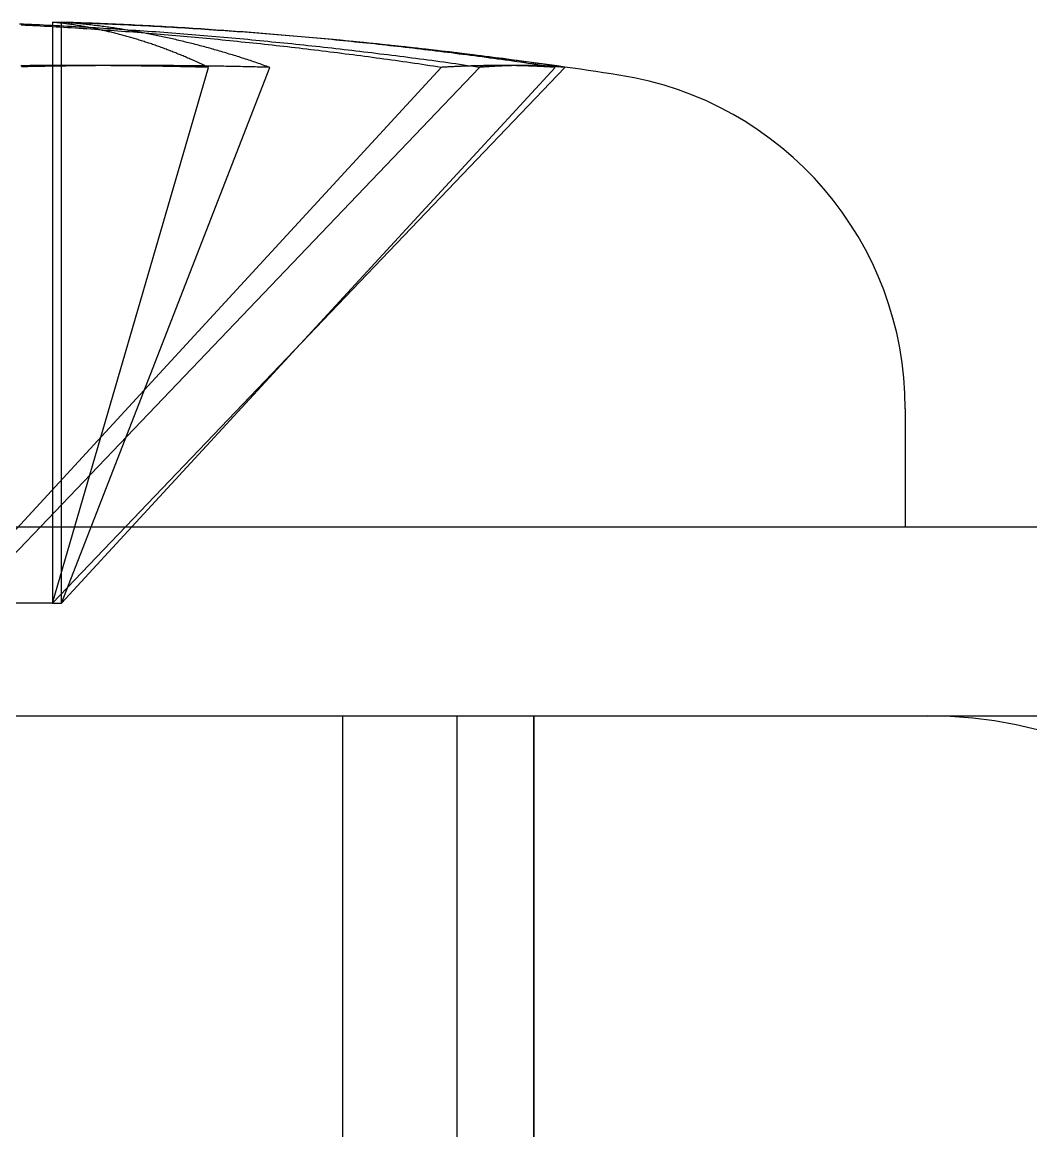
# Model space of a CAD drawing. Extents: x 3.27 to 9.48, y 3.29 to 7.63.
# Drawn here: x 7.0521 to 7.1403, y 4.5028 to 4.5997 of the extents above; entities that cross this region are included whole.
import ezdxf

# ---------------------------------------------------------------- set-up
doc = ezdxf.new("R2010")
doc.units = 0
doc.layers.add('HIDDEN_EDGES_ANSI_', color=7, linetype='CONTINUOUS')
doc.layers.add('VISIBLE_EDGES_ANSI_', color=7, linetype='CONTINUOUS')

msp = doc.modelspace()

# ---------------------------------------------------------------- linework, layer by layer
at = {"layer": 'HIDDEN_EDGES_ANSI_'}
for p, q in [((7.055564376060565, 4.548942722033137), (7.055564376060565, 4.599744320683327)), ((7.054770329207828, 4.599442327633786), (7.054770329207828, 4.548942722033137)), ((7.045615031794885, 4.548942722033137), (7.088777767937394, 4.595791191146901)), ((7.047311139283844, 4.548942722033137), (7.092125272440087, 4.595791191146901)), ((7.054770329207828, 4.548942722033137), (7.068425823624281, 4.595791191146901)), ((7.099584462364072, 4.595791191146901), (7.054770329207828, 4.548942722033137)), ((7.098727112203074, 4.595791191146901), (7.055564376060565, 4.548942722033137)), ((7.055564376060565, 4.548942722033137), (7.073778581148774, 4.595791191146901)), ((7.054770329207828, 4.548942722033137), (7.047311139283844, 4.548942722033137)), ((7.054770329207251, 4.548942722033137), (7.055564376060565, 4.548942722033137)), ((7.080139660111733, 4.539100202348097), (7.080139660111733, 4.350123824395342)), ((7.090179030190472, 4.352477112078307), (7.090179030190472, 4.539100202348097)), ((7.096871943576299, 4.352477112078307), (7.096871943576299, 4.539100202348097)), ((7.096871943576299, 4.539100202348097), (7.096871943576299, 4.352092328332349))]:
    msp.add_line(p, q, dxfattribs=at)
for points in [[(7.06843, 4.59579, 0), (7.06832, 4.59584, 0), (7.06821, 4.59589, 0), (7.06811, 4.59594, 0), (7.068, 4.59599, 0), (7.0679, 4.59604, 0), (7.06779, 4.59609, 0), (7.06768, 4.59614, 0), (7.06758, 4.59619, 0), (7.06747, 4.59624, 0), (7.06736, 4.59628, 0), (7.06726, 4.59633, 0), (7.06715, 4.59638, 0), (7.06705, 4.59643, 0), (7.06694, 4.59647, 0), (7.06683, 4.59652, 0), (7.06673, 4.59656, 0), (7.06662, 4.59661, 0), (7.06651, 4.59666, 0), (7.06641, 4.5967, 0), (7.0663, 4.59675, 0), (7.0662, 4.59679, 0), (7.06609, 4.59683, 0), (7.06598, 4.59688, 0), (7.06588, 4.59692, 0), (7.06577, 4.59696, 0), (7.06566, 4.59701, 0), (7.06556, 4.59705, 0), (7.06545, 4.59709, 0), (7.06534, 4.59713, 0), (7.06524, 4.59718, 0), (7.06513, 4.59722, 0), (7.06502, 4.59726, 0), (7.06492, 4.5973, 0), (7.06481, 4.59734, 0), (7.06471, 4.59738, 0), (7.0646, 4.59742, 0), (7.06449, 4.59746, 0), (7.06439, 4.5975, 0), (7.06428, 4.59754, 0), (7.06417, 4.59758, 0), (7.06407, 4.59761, 0), (7.06396, 4.59765, 0), (7.06385, 4.59769, 0), (7.06375, 4.59773, 0), (7.06364, 4.59776, 0), (7.06353, 4.5978, 0), (7.06343, 4.59784, 0), (7.06332, 4.59787, 0), (7.06321, 4.59791, 0), (7.06311, 4.59794, 0), (7.063, 4.59798, 0), (7.06289, 4.59801, 0), (7.06279, 4.59805, 0), (7.06268, 4.59808, 0), (7.06257, 4.59812, 0), (7.06247, 4.59815, 0), (7.06236, 4.59818, 0), (7.06225, 4.59822, 0), (7.06215, 4.59825, 0), (7.06204, 4.59828, 0), (7.06193, 4.59831, 0), (7.06183, 4.59834, 0), (7.06172, 4.59838, 0), (7.06161, 4.59841, 0), (7.06151, 4.59844, 0), (7.0614, 4.59847, 0), (7.06129, 4.5985, 0), (7.06119, 4.59853, 0), (7.06108, 4.59856, 0), (7.06097, 4.59859, 0), (7.06087, 4.59862, 0), (7.06076, 4.59864, 0), (7.06065, 4.59867, 0), (7.06055, 4.5987, 0), (7.06044, 4.59873, 0), (7.06033, 4.59875, 0), (7.06023, 4.59878, 0), (7.06012, 4.59881, 0), (7.06001, 4.59883, 0), (7.05991, 4.59886, 0), (7.0598, 4.59889, 0), (7.05969, 4.59891, 0), (7.05958, 4.59894, 0), (7.05948, 4.59896, 0), (7.05937, 4.59899, 0), (7.05926, 4.59901, 0), (7.05916, 4.59903, 0), (7.05905, 4.59906, 0), (7.05894, 4.59908, 0), (7.05884, 4.5991, 0), (7.05873, 4.59913, 0), (7.05862, 4.59915, 0), (7.05852, 4.59917, 0), (7.05841, 4.59919, 0), (7.0583, 4.59921, 0), (7.05819, 4.59924, 0), (7.05809, 4.59926, 0), (7.05798, 4.59928, 0), (7.05787, 4.5993, 0), (7.05777, 4.59932, 0), (7.05766, 4.59934, 0), (7.05755, 4.59936, 0), (7.05745, 4.59937, 0), (7.05734, 4.59939, 0), (7.05723, 4.59941, 0), (7.05713, 4.59943, 0), (7.05702, 4.59945, 0), (7.05691, 4.59946, 0), (7.0568, 4.59948, 0), (7.0567, 4.5995, 0), (7.05659, 4.59951, 0), (7.05648, 4.59953, 0), (7.05638, 4.59955, 0), (7.05627, 4.59956, 0), (7.05616, 4.59958, 0), (7.05605, 4.59959, 0), (7.05595, 4.59961, 0), (7.05584, 4.59962, 0), (7.05573, 4.59963, 0), (7.05563, 4.59965, 0), (7.05552, 4.59966, 0), (7.05541, 4.59967, 0), (7.05531, 4.59969, 0), (7.0552, 4.5997, 0), (7.05509, 4.59971, 0), (7.05498, 4.59972, 0), (7.05488, 4.59973, 0), (7.05477, 4.59974, 0)], [(7.09873, 4.59579, 0), (7.09839, 4.59584, 0), (7.09806, 4.59589, 0), (7.09772, 4.59594, 0), (7.09739, 4.59599, 0), (7.09705, 4.59604, 0), (7.09671, 4.59609, 0), (7.09638, 4.59614, 0), (7.09604, 4.59619, 0), (7.09571, 4.59624, 0), (7.09537, 4.59628, 0), (7.09504, 4.59633, 0), (7.0947, 4.59638, 0), (7.09436, 4.59643, 0), (7.09403, 4.59647, 0), (7.09369, 4.59652, 0), (7.09336, 4.59656, 0), (7.09302, 4.59661, 0), (7.09269, 4.59666, 0), (7.09235, 4.5967, 0), (7.09201, 4.59675, 0), (7.09168, 4.59679, 0), (7.09134, 4.59683, 0), (7.091, 4.59688, 0), (7.09067, 4.59692, 0), (7.09033, 4.59696, 0), (7.09, 4.59701, 0), (7.08966, 4.59705, 0), (7.08932, 4.59709, 0), (7.08899, 4.59713, 0), (7.08865, 4.59718, 0), (7.08831, 4.59722, 0), (7.08798, 4.59726, 0), (7.08764, 4.5973, 0), (7.0873, 4.59734, 0), (7.08697, 4.59738, 0), (7.08663, 4.59742, 0), (7.08629, 4.59746, 0), (7.08596, 4.5975, 0), (7.08562, 4.59754, 0), (7.08528, 4.59758, 0), (7.08495, 4.59761, 0), (7.08461, 4.59765, 0), (7.08427, 4.59769, 0), (7.08394, 4.59773, 0), (7.0836, 4.59776, 0), (7.08326, 4.5978, 0), (7.08293, 4.59784, 0), (7.08259, 4.59787, 0), (7.08225, 4.59791, 0), (7.08192, 4.59794, 0), (7.08158, 4.59798, 0), (7.08124, 4.59801, 0), (7.08091, 4.59805, 0), (7.08057, 4.59808, 0), (7.08023, 4.59812, 0), (7.07989, 4.59815, 0), (7.07956, 4.59818, 0), (7.07922, 4.59822, 0), (7.07888, 4.59825, 0), (7.07854, 4.59828, 0), (7.07821, 4.59831, 0), (7.07787, 4.59834, 0), (7.07753, 4.59838, 0), (7.0772, 4.59841, 0), (7.07686, 4.59844, 0), (7.07652, 4.59847, 0), (7.07618, 4.5985, 0), (7.07585, 4.59853, 0), (7.07551, 4.59856, 0), (7.07517, 4.59859, 0), (7.07483, 4.59862, 0), (7.0745, 4.59864, 0), (7.07416, 4.59867, 0), (7.07382, 4.5987, 0), (7.07348, 4.59873, 0), (7.07315, 4.59875, 0), (7.07281, 4.59878, 0), (7.07247, 4.59881, 0), (7.07213, 4.59883, 0), (7.07179, 4.59886, 0), (7.07146, 4.59889, 0), (7.07112, 4.59891, 0), (7.07078, 4.59894, 0), (7.07044, 4.59896, 0), (7.07011, 4.59899, 0), (7.06977, 4.59901, 0), (7.06943, 4.59903, 0), (7.06909, 4.59906, 0), (7.06875, 4.59908, 0), (7.06842, 4.5991, 0), (7.06808, 4.59913, 0), (7.06774, 4.59915, 0), (7.0674, 4.59917, 0), (7.06706, 4.59919, 0), (7.06673, 4.59921, 0), (7.06639, 4.59924, 0), (7.06605, 4.59926, 0), (7.06571, 4.59928, 0), (7.06537, 4.5993, 0), (7.06504, 4.59932, 0), (7.0647, 4.59934, 0), (7.06436, 4.59936, 0), (7.06402, 4.59937, 0), (7.06368, 4.59939, 0), (7.06335, 4.59941, 0), (7.06301, 4.59943, 0), (7.06267, 4.59945, 0), (7.06233, 4.59946, 0), (7.06199, 4.59948, 0), (7.06165, 4.5995, 0), (7.06132, 4.59951, 0), (7.06098, 4.59953, 0), (7.06064, 4.59955, 0), (7.0603, 4.59956, 0), (7.05996, 4.59958, 0), (7.05962, 4.59959, 0), (7.05929, 4.59961, 0), (7.05895, 4.59962, 0), (7.05861, 4.59963, 0), (7.05827, 4.59965, 0), (7.05793, 4.59966, 0), (7.05759, 4.59967, 0), (7.05726, 4.59969, 0), (7.05692, 4.5997, 0), (7.05658, 4.59971, 0), (7.05624, 4.59972, 0), (7.0559, 4.59973, 0), (7.05556, 4.59974, 0)], [(7.07378, 4.59579, 0), (7.07364, 4.59584, 0), (7.0735, 4.59589, 0), (7.07335, 4.59594, 0), (7.07321, 4.59599, 0), (7.07307, 4.59604, 0), (7.07293, 4.59609, 0), (7.07279, 4.59614, 0), (7.07265, 4.59619, 0), (7.0725, 4.59624, 0), (7.07236, 4.59628, 0), (7.07222, 4.59633, 0), (7.07208, 4.59638, 0), (7.07194, 4.59643, 0), (7.0718, 4.59647, 0), (7.07165, 4.59652, 0), (7.07151, 4.59656, 0), (7.07137, 4.59661, 0), (7.07123, 4.59666, 0), (7.07109, 4.5967, 0), (7.07095, 4.59675, 0), (7.0708, 4.59679, 0), (7.07066, 4.59683, 0), (7.07052, 4.59688, 0), (7.07038, 4.59692, 0), (7.07024, 4.59696, 0), (7.07009, 4.59701, 0), (7.06995, 4.59705, 0), (7.06981, 4.59709, 0), (7.06967, 4.59713, 0), (7.06953, 4.59718, 0), (7.06938, 4.59722, 0), (7.06924, 4.59726, 0), (7.0691, 4.5973, 0), (7.06896, 4.59734, 0), (7.06882, 4.59738, 0), (7.06867, 4.59742, 0), (7.06853, 4.59746, 0), (7.06839, 4.5975, 0), (7.06825, 4.59754, 0), (7.06811, 4.59758, 0), (7.06796, 4.59761, 0), (7.06782, 4.59765, 0), (7.06768, 4.59769, 0), (7.06754, 4.59773, 0), (7.0674, 4.59776, 0), (7.06725, 4.5978, 0), (7.06711, 4.59784, 0), (7.06697, 4.59787, 0), (7.06683, 4.59791, 0), (7.06668, 4.59794, 0), (7.06654, 4.59798, 0), (7.0664, 4.59801, 0), (7.06626, 4.59805, 0), (7.06612, 4.59808, 0), (7.06597, 4.59812, 0), (7.06583, 4.59815, 0), (7.06569, 4.59818, 0), (7.06555, 4.59822, 0), (7.0654, 4.59825, 0), (7.06526, 4.59828, 0), (7.06512, 4.59831, 0), (7.06498, 4.59834, 0), (7.06483, 4.59838, 0), (7.06469, 4.59841, 0), (7.06455, 4.59844, 0), (7.06441, 4.59847, 0), (7.06427, 4.5985, 0), (7.06412, 4.59853, 0), (7.06398, 4.59856, 0), (7.06384, 4.59859, 0), (7.0637, 4.59862, 0), (7.06355, 4.59864, 0), (7.06341, 4.59867, 0), (7.06327, 4.5987, 0), (7.06313, 4.59873, 0), (7.06298, 4.59875, 0), (7.06284, 4.59878, 0), (7.0627, 4.59881, 0), (7.06256, 4.59883, 0), (7.06241, 4.59886, 0), (7.06227, 4.59889, 0), (7.06213, 4.59891, 0), (7.06199, 4.59894, 0), (7.06184, 4.59896, 0), (7.0617, 4.59899, 0), (7.06156, 4.59901, 0), (7.06142, 4.59903, 0), (7.06127, 4.59906, 0), (7.06113, 4.59908, 0), (7.06099, 4.5991, 0), (7.06085, 4.59913, 0), (7.0607, 4.59915, 0), (7.06056, 4.59917, 0), (7.06042, 4.59919, 0), (7.06027, 4.59921, 0), (7.06013, 4.59924, 0), (7.05999, 4.59926, 0), (7.05985, 4.59928, 0), (7.0597, 4.5993, 0), (7.05956, 4.59932, 0), (7.05942, 4.59934, 0), (7.05928, 4.59936, 0), (7.05913, 4.59937, 0), (7.05899, 4.59939, 0), (7.05885, 4.59941, 0), (7.05871, 4.59943, 0), (7.05856, 4.59945, 0), (7.05842, 4.59946, 0), (7.05828, 4.59948, 0), (7.05813, 4.5995, 0), (7.05799, 4.59951, 0), (7.05785, 4.59953, 0), (7.05771, 4.59955, 0), (7.05756, 4.59956, 0), (7.05742, 4.59958, 0), (7.05728, 4.59959, 0), (7.05714, 4.59961, 0), (7.05699, 4.59962, 0), (7.05685, 4.59963, 0), (7.05671, 4.59965, 0), (7.05656, 4.59966, 0), (7.05642, 4.59967, 0), (7.05628, 4.59969, 0), (7.05614, 4.5997, 0), (7.05599, 4.59971, 0), (7.05585, 4.59972, 0), (7.05571, 4.59973, 0), (7.05556, 4.59974, 0)], [(7.08878, 4.59579, 0), (7.08844, 4.59584, 0), (7.08811, 4.59589, 0), (7.08777, 4.59594, 0), (7.08744, 4.59599, 0), (7.0871, 4.59604, 0), (7.08677, 4.59609, 0), (7.08643, 4.59614, 0), (7.08609, 4.59619, 0), (7.08576, 4.59624, 0), (7.08542, 4.59628, 0), (7.08509, 4.59633, 0), (7.08475, 4.59638, 0), (7.08442, 4.59643, 0), (7.08408, 4.59647, 0), (7.08374, 4.59652, 0), (7.08341, 4.59656, 0), (7.08307, 4.59661, 0), (7.08274, 4.59666, 0), (7.0824, 4.5967, 0), (7.08206, 4.59675, 0), (7.08173, 4.59679, 0), (7.08139, 4.59683, 0), (7.08106, 4.59688, 0), (7.08072, 4.59692, 0), (7.08038, 4.59696, 0), (7.08005, 4.59701, 0), (7.07971, 4.59705, 0), (7.07937, 4.59709, 0), (7.07904, 4.59713, 0), (7.0787, 4.59718, 0), (7.07836, 4.59722, 0), (7.07803, 4.59726, 0), (7.07769, 4.5973, 0), (7.07736, 4.59734, 0), (7.07702, 4.59738, 0), (7.07668, 4.59742, 0), (7.07635, 4.59746, 0), (7.07601, 4.5975, 0), (7.07567, 4.59754, 0), (7.07534, 4.59758, 0), (7.075, 4.59761, 0), (7.07466, 4.59765, 0), (7.07433, 4.59769, 0), (7.07399, 4.59773, 0), (7.07365, 4.59776, 0), (7.07331, 4.5978, 0), (7.07298, 4.59784, 0), (7.07264, 4.59787, 0), (7.0723, 4.59791, 0), (7.07197, 4.59794, 0), (7.07163, 4.59798, 0), (7.07129, 4.59801, 0), (7.07096, 4.59805, 0), (7.07062, 4.59808, 0), (7.07028, 4.59812, 0), (7.06994, 4.59815, 0), (7.06961, 4.59818, 0), (7.06927, 4.59822, 0), (7.06893, 4.59825, 0), (7.0686, 4.59828, 0), (7.06826, 4.59831, 0), (7.06792, 4.59834, 0), (7.06758, 4.59838, 0), (7.06725, 4.59841, 0), (7.06691, 4.59844, 0), (7.06657, 4.59847, 0), (7.06623, 4.5985, 0), (7.0659, 4.59853, 0), (7.06556, 4.59856, 0), (7.06522, 4.59859, 0), (7.06488, 4.59862, 0), (7.06455, 4.59864, 0), (7.06421, 4.59867, 0), (7.06387, 4.5987, 0), (7.06353, 4.59873, 0), (7.0632, 4.59875, 0), (7.06286, 4.59878, 0), (7.06252, 4.59881, 0), (7.06218, 4.59883, 0), (7.06185, 4.59886, 0), (7.06151, 4.59889, 0), (7.06117, 4.59891, 0), (7.06083, 4.59894, 0), (7.06049, 4.59896, 0), (7.06016, 4.59899, 0), (7.05982, 4.59901, 0), (7.05948, 4.59903, 0), (7.05914, 4.59906, 0), (7.0588, 4.59908, 0), (7.05847, 4.5991, 0), (7.05813, 4.59913, 0), (7.05779, 4.59915, 0), (7.05745, 4.59917, 0), (7.05711, 4.59919, 0), (7.05678, 4.59921, 0), (7.05644, 4.59924, 0), (7.0561, 4.59926, 0), (7.05576, 4.59928, 0), (7.05542, 4.5993, 0), (7.05509, 4.59932, 0), (7.05475, 4.59934, 0), (7.05441, 4.59936, 0), (7.05407, 4.59937, 0), (7.05373, 4.59939, 0), (7.0534, 4.59941, 0), (7.05306, 4.59943, 0), (7.05272, 4.59945, 0), (7.05238, 4.59946, 0), (7.05204, 4.59948, 0)], [(7.06843, 4.59579, 0), (7.06824, 4.5958, 0), (7.06805, 4.5958, 0), (7.06786, 4.59581, 0), (7.06767, 4.59581, 0), (7.06748, 4.59582, 0), (7.06729, 4.59582, 0), (7.0671, 4.59583, 0), (7.06691, 4.59583, 0), (7.06672, 4.59584, 0), (7.06653, 4.59584, 0), (7.06634, 4.59584, 0), (7.06615, 4.59585, 0), (7.06596, 4.59585, 0), (7.06577, 4.59586, 0), (7.06558, 4.59586, 0), (7.06539, 4.59586, 0), (7.0652, 4.59587, 0), (7.06501, 4.59587, 0), (7.06482, 4.59588, 0), (7.06463, 4.59588, 0), (7.06444, 4.59588, 0), (7.06425, 4.59589, 0), (7.06406, 4.59589, 0), (7.06387, 4.59589, 0), (7.06368, 4.5959, 0), (7.06349, 4.5959, 0), (7.0633, 4.5959, 0), (7.06311, 4.59591, 0), (7.06292, 4.59591, 0), (7.06272, 4.59591, 0), (7.06253, 4.59591, 0), (7.06234, 4.59592, 0), (7.06215, 4.59592, 0), (7.06196, 4.59592, 0), (7.06177, 4.59592, 0), (7.06158, 4.59593, 0), (7.06139, 4.59593, 0), (7.0612, 4.59593, 0), (7.06101, 4.59593, 0), (7.06082, 4.59594, 0), (7.06063, 4.59594, 0), (7.06044, 4.59594, 0), (7.06025, 4.59594, 0), (7.06006, 4.59594, 0), (7.05987, 4.59594, 0), (7.05967, 4.59595, 0), (7.05948, 4.59595, 0), (7.05929, 4.59595, 0), (7.0591, 4.59595, 0), (7.05891, 4.59595, 0), (7.05872, 4.59595, 0), (7.05853, 4.59595, 0), (7.05834, 4.59595, 0), (7.05815, 4.59596, 0), (7.05796, 4.59596, 0), (7.05776, 4.59596, 0), (7.05757, 4.59596, 0), (7.05738, 4.59596, 0), (7.05719, 4.59596, 0), (7.057, 4.59596, 0), (7.05681, 4.59596, 0), (7.05662, 4.59596, 0), (7.05643, 4.59596, 0), (7.05624, 4.59596, 0), (7.05604, 4.59596, 0), (7.05585, 4.59596, 0), (7.05566, 4.59596, 0), (7.05547, 4.59596, 0), (7.05528, 4.59596, 0), (7.05509, 4.59596, 0), (7.0549, 4.59596, 0), (7.0547, 4.59596, 0), (7.05451, 4.59596, 0), (7.05432, 4.59596, 0), (7.05413, 4.59595, 0), (7.05394, 4.59595, 0), (7.05375, 4.59595, 0), (7.05355, 4.59595, 0), (7.05336, 4.59595, 0), (7.05317, 4.59595, 0), (7.05298, 4.59595, 0), (7.05279, 4.59595, 0), (7.0526, 4.59594, 0), (7.0524, 4.59594, 0), (7.05221, 4.59594, 0), (7.05202, 4.59594, 0)], [(7.07378, 4.59579, 0), (7.0736, 4.5958, 0), (7.07341, 4.5958, 0), (7.07323, 4.59581, 0), (7.07305, 4.59581, 0), (7.07287, 4.59582, 0), (7.07269, 4.59582, 0), (7.0725, 4.59583, 0), (7.07232, 4.59583, 0), (7.07214, 4.59584, 0), (7.07196, 4.59584, 0), (7.07177, 4.59584, 0), (7.07159, 4.59585, 0), (7.07141, 4.59585, 0), (7.07123, 4.59586, 0), (7.07104, 4.59586, 0), (7.07086, 4.59586, 0), (7.07068, 4.59587, 0), (7.0705, 4.59587, 0), (7.07031, 4.59588, 0), (7.07013, 4.59588, 0), (7.06995, 4.59588, 0), (7.06976, 4.59589, 0), (7.06958, 4.59589, 0), (7.0694, 4.59589, 0), (7.06922, 4.5959, 0), (7.06903, 4.5959, 0), (7.06885, 4.5959, 0), (7.06867, 4.59591, 0), (7.06848, 4.59591, 0), (7.0683, 4.59591, 0), (7.06812, 4.59591, 0), (7.06793, 4.59592, 0), (7.06775, 4.59592, 0), (7.06757, 4.59592, 0), (7.06738, 4.59592, 0), (7.0672, 4.59593, 0), (7.06702, 4.59593, 0), (7.06683, 4.59593, 0), (7.06665, 4.59593, 0), (7.06647, 4.59594, 0), (7.06628, 4.59594, 0), (7.0661, 4.59594, 0), (7.06592, 4.59594, 0), (7.06573, 4.59594, 0), (7.06555, 4.59594, 0), (7.06537, 4.59595, 0), (7.06518, 4.59595, 0), (7.065, 4.59595, 0), (7.06482, 4.59595, 0), (7.06463, 4.59595, 0), (7.06445, 4.59595, 0), (7.06426, 4.59595, 0), (7.06408, 4.59595, 0), (7.0639, 4.59596, 0), (7.06371, 4.59596, 0), (7.06353, 4.59596, 0), (7.06334, 4.59596, 0), (7.06316, 4.59596, 0), (7.06298, 4.59596, 0), (7.06279, 4.59596, 0), (7.06261, 4.59596, 0), (7.06242, 4.59596, 0), (7.06224, 4.59596, 0), (7.06206, 4.59596, 0), (7.06187, 4.59596, 0), (7.06169, 4.59596, 0), (7.0615, 4.59596, 0), (7.06132, 4.59596, 0), (7.06113, 4.59596, 0), (7.06095, 4.59596, 0), (7.06076, 4.59596, 0), (7.06058, 4.59596, 0), (7.0604, 4.59596, 0), (7.06021, 4.59596, 0), (7.06003, 4.59595, 0), (7.05984, 4.59595, 0), (7.05966, 4.59595, 0), (7.05947, 4.59595, 0), (7.05929, 4.59595, 0), (7.0591, 4.59595, 0), (7.05892, 4.59595, 0), (7.05873, 4.59595, 0), (7.05855, 4.59594, 0), (7.05836, 4.59594, 0), (7.05818, 4.59594, 0), (7.05799, 4.59594, 0), (7.05781, 4.59594, 0), (7.05762, 4.59594, 0), (7.05744, 4.59593, 0), (7.05725, 4.59593, 0), (7.05707, 4.59593, 0), (7.05688, 4.59593, 0), (7.0567, 4.59592, 0), (7.05651, 4.59592, 0), (7.05633, 4.59592, 0), (7.05614, 4.59592, 0), (7.05596, 4.59591, 0), (7.05577, 4.59591, 0), (7.05559, 4.59591, 0), (7.0554, 4.59591, 0), (7.05522, 4.5959, 0), (7.05503, 4.5959, 0), (7.05485, 4.5959, 0), (7.05466, 4.59589, 0), (7.05448, 4.59589, 0), (7.05429, 4.59589, 0), (7.0541, 4.59588, 0), (7.05392, 4.59588, 0), (7.05373, 4.59588, 0), (7.05355, 4.59587, 0), (7.05336, 4.59587, 0), (7.05318, 4.59586, 0), (7.05299, 4.59586, 0), (7.0528, 4.59586, 0), (7.05262, 4.59585, 0), (7.05243, 4.59585, 0), (7.05225, 4.59584, 0), (7.05206, 4.59584, 0)], [(7.09873, 4.59579, 0), (7.09865, 4.5958, 0), (7.09858, 4.5958, 0), (7.09851, 4.59581, 0), (7.09844, 4.59581, 0), (7.09836, 4.59582, 0), (7.09829, 4.59582, 0), (7.09822, 4.59583, 0), (7.09814, 4.59583, 0), (7.09807, 4.59584, 0), (7.09799, 4.59584, 0), (7.09792, 4.59584, 0), (7.09785, 4.59585, 0), (7.09777, 4.59585, 0), (7.0977, 4.59586, 0), (7.09763, 4.59586, 0), (7.09755, 4.59586, 0), (7.09748, 4.59587, 0), (7.0974, 4.59587, 0), (7.09733, 4.59588, 0), (7.09725, 4.59588, 0), (7.09718, 4.59588, 0), (7.09711, 4.59589, 0), (7.09703, 4.59589, 0), (7.09696, 4.59589, 0), (7.09688, 4.5959, 0), (7.09681, 4.5959, 0), (7.09673, 4.5959, 0), (7.09666, 4.59591, 0), (7.09658, 4.59591, 0), (7.09651, 4.59591, 0), (7.09643, 4.59591, 0), (7.09636, 4.59592, 0), (7.09628, 4.59592, 0), (7.09621, 4.59592, 0), (7.09613, 4.59592, 0), (7.09605, 4.59593, 0), (7.09598, 4.59593, 0), (7.0959, 4.59593, 0), (7.09583, 4.59593, 0), (7.09575, 4.59594, 0), (7.09568, 4.59594, 0), (7.0956, 4.59594, 0), (7.09552, 4.59594, 0), (7.09545, 4.59594, 0), (7.09537, 4.59594, 0), (7.09529, 4.59595, 0), (7.09522, 4.59595, 0), (7.09514, 4.59595, 0), (7.09506, 4.59595, 0), (7.09499, 4.59595, 0), (7.09491, 4.59595, 0), (7.09483, 4.59595, 0), (7.09476, 4.59595, 0), (7.09468, 4.59596, 0), (7.0946, 4.59596, 0), (7.09453, 4.59596, 0), (7.09445, 4.59596, 0), (7.09437, 4.59596, 0), (7.0943, 4.59596, 0), (7.09422, 4.59596, 0), (7.09414, 4.59596, 0), (7.09406, 4.59596, 0), (7.09398, 4.59596, 0), (7.09391, 4.59596, 0), (7.09383, 4.59596, 0), (7.09375, 4.59596, 0), (7.09367, 4.59596, 0), (7.0936, 4.59596, 0), (7.09352, 4.59596, 0), (7.09344, 4.59596, 0), (7.09336, 4.59596, 0), (7.09328, 4.59596, 0), (7.0932, 4.59596, 0), (7.09313, 4.59596, 0), (7.09305, 4.59595, 0), (7.09297, 4.59595, 0), (7.09289, 4.59595, 0), (7.09281, 4.59595, 0), (7.09273, 4.59595, 0), (7.09265, 4.59595, 0), (7.09257, 4.59595, 0), (7.0925, 4.59595, 0), (7.09242, 4.59594, 0), (7.09234, 4.59594, 0), (7.09226, 4.59594, 0), (7.09218, 4.59594, 0), (7.0921, 4.59594, 0), (7.09202, 4.59594, 0), (7.09194, 4.59593, 0), (7.09186, 4.59593, 0), (7.09178, 4.59593, 0), (7.0917, 4.59593, 0), (7.09162, 4.59592, 0), (7.09154, 4.59592, 0), (7.09146, 4.59592, 0), (7.09138, 4.59592, 0), (7.0913, 4.59591, 0), (7.09122, 4.59591, 0), (7.09114, 4.59591, 0), (7.09106, 4.59591, 0), (7.09098, 4.5959, 0), (7.0909, 4.5959, 0), (7.09082, 4.5959, 0), (7.09074, 4.59589, 0), (7.09066, 4.59589, 0), (7.09058, 4.59589, 0), (7.09049, 4.59588, 0), (7.09041, 4.59588, 0), (7.09033, 4.59588, 0), (7.09025, 4.59587, 0), (7.09017, 4.59587, 0), (7.09009, 4.59586, 0), (7.09001, 4.59586, 0), (7.08993, 4.59586, 0), (7.08984, 4.59585, 0), (7.08976, 4.59585, 0), (7.08968, 4.59584, 0), (7.0896, 4.59584, 0), (7.08952, 4.59584, 0), (7.08944, 4.59583, 0), (7.08935, 4.59583, 0), (7.08927, 4.59582, 0), (7.08919, 4.59582, 0), (7.08911, 4.59581, 0), (7.08903, 4.59581, 0), (7.08894, 4.5958, 0), (7.08886, 4.5958, 0), (7.08878, 4.59579, 0)]]:
    msp.add_polyline3d(points, dxfattribs=at)
msp.add_arc((7.038801077433985, 4.16853097355771), 0.4315928508376312, 84.16235534172985, 85.62674307625744, dxfattribs=at)
at = {"layer": 'VISIBLE_EDGES_ANSI_'}
for p, q in [((7.054770329207828, 4.599744320683328), (7.054770329207828, 4.599442327633786)), ((7.129352258536929, 4.565938341894525), (7.129352258536929, 4.555635635418964)), ((6.922265644363701, 4.555635635418964), (7.155336510505433, 4.555635635418964)), ((6.922265644363701, 4.539100202348097), (7.155336510505433, 4.539100202348097))]:
    msp.add_line(p, q, dxfattribs=at)
for points in [[(7.09958, 4.59579, 0), (7.09924, 4.59584, 0), (7.09889, 4.59589, 0), (7.09854, 4.59594, 0), (7.09819, 4.59599, 0), (7.09784, 4.59604, 0), (7.09749, 4.59609, 0), (7.09715, 4.59614, 0), (7.0968, 4.59619, 0), (7.09645, 4.59624, 0), (7.0961, 4.59628, 0), (7.09575, 4.59633, 0), (7.0954, 4.59638, 0), (7.09506, 4.59643, 0), (7.09471, 4.59647, 0), (7.09436, 4.59652, 0), (7.09401, 4.59656, 0), (7.09366, 4.59661, 0), (7.09331, 4.59666, 0), (7.09296, 4.5967, 0), (7.09261, 4.59675, 0), (7.09226, 4.59679, 0), (7.09192, 4.59683, 0), (7.09157, 4.59688, 0), (7.09122, 4.59692, 0), (7.09087, 4.59696, 0), (7.09052, 4.59701, 0), (7.09017, 4.59705, 0), (7.08982, 4.59709, 0), (7.08947, 4.59713, 0), (7.08912, 4.59718, 0), (7.08877, 4.59722, 0), (7.08842, 4.59726, 0), (7.08807, 4.5973, 0), (7.08772, 4.59734, 0), (7.08738, 4.59738, 0), (7.08703, 4.59742, 0), (7.08668, 4.59746, 0), (7.08633, 4.5975, 0), (7.08598, 4.59754, 0), (7.08563, 4.59758, 0), (7.08528, 4.59761, 0), (7.08493, 4.59765, 0), (7.08458, 4.59769, 0), (7.08423, 4.59773, 0), (7.08388, 4.59776, 0), (7.08353, 4.5978, 0), (7.08318, 4.59784, 0), (7.08283, 4.59787, 0), (7.08248, 4.59791, 0), (7.08213, 4.59794, 0), (7.08178, 4.59798, 0), (7.08143, 4.59801, 0), (7.08108, 4.59805, 0), (7.08073, 4.59808, 0), (7.08038, 4.59812, 0), (7.08003, 4.59815, 0), (7.07968, 4.59818, 0), (7.07933, 4.59822, 0), (7.07898, 4.59825, 0), (7.07863, 4.59828, 0), (7.07828, 4.59831, 0), (7.07793, 4.59834, 0), (7.07758, 4.59838, 0), (7.07723, 4.59841, 0), (7.07688, 4.59844, 0), (7.07653, 4.59847, 0), (7.07618, 4.5985, 0), (7.07583, 4.59853, 0), (7.07548, 4.59856, 0), (7.07513, 4.59859, 0), (7.07478, 4.59862, 0), (7.07443, 4.59864, 0), (7.07408, 4.59867, 0), (7.07372, 4.5987, 0), (7.07337, 4.59873, 0), (7.07302, 4.59875, 0), (7.07267, 4.59878, 0), (7.07232, 4.59881, 0), (7.07197, 4.59883, 0), (7.07162, 4.59886, 0), (7.07127, 4.59889, 0), (7.07092, 4.59891, 0), (7.07057, 4.59894, 0), (7.07022, 4.59896, 0), (7.06987, 4.59899, 0), (7.06952, 4.59901, 0), (7.06917, 4.59903, 0), (7.06882, 4.59906, 0), (7.06846, 4.59908, 0), (7.06811, 4.5991, 0), (7.06776, 4.59913, 0), (7.06741, 4.59915, 0), (7.06706, 4.59917, 0), (7.06671, 4.59919, 0), (7.06636, 4.59921, 0), (7.06601, 4.59924, 0), (7.06566, 4.59926, 0), (7.06531, 4.59928, 0), (7.06496, 4.5993, 0), (7.0646, 4.59932, 0), (7.06425, 4.59934, 0), (7.0639, 4.59936, 0), (7.06355, 4.59937, 0), (7.0632, 4.59939, 0), (7.06285, 4.59941, 0), (7.0625, 4.59943, 0), (7.06215, 4.59945, 0), (7.0618, 4.59946, 0), (7.06144, 4.59948, 0), (7.06109, 4.5995, 0), (7.06074, 4.59951, 0), (7.06039, 4.59953, 0), (7.06004, 4.59955, 0), (7.05969, 4.59956, 0), (7.05934, 4.59958, 0), (7.05899, 4.59959, 0), (7.05863, 4.59961, 0), (7.05828, 4.59962, 0), (7.05793, 4.59963, 0), (7.05758, 4.59965, 0), (7.05723, 4.59966, 0), (7.05688, 4.59967, 0), (7.05653, 4.59969, 0), (7.05618, 4.5997, 0), (7.05582, 4.59971, 0), (7.05547, 4.59972, 0), (7.05512, 4.59973, 0), (7.05477, 4.59974, 0)], [(7.09213, 4.59579, 0), (7.09178, 4.59584, 0), (7.09143, 4.59589, 0), (7.09108, 4.59594, 0), (7.09073, 4.59599, 0), (7.09038, 4.59604, 0), (7.09004, 4.59609, 0), (7.08969, 4.59614, 0), (7.08934, 4.59619, 0), (7.08899, 4.59624, 0), (7.08864, 4.59628, 0), (7.08829, 4.59633, 0), (7.08794, 4.59638, 0), (7.0876, 4.59643, 0), (7.08725, 4.59647, 0), (7.0869, 4.59652, 0), (7.08655, 4.59656, 0), (7.0862, 4.59661, 0), (7.08585, 4.59666, 0), (7.0855, 4.5967, 0), (7.08515, 4.59675, 0), (7.08481, 4.59679, 0), (7.08446, 4.59683, 0), (7.08411, 4.59688, 0), (7.08376, 4.59692, 0), (7.08341, 4.59696, 0), (7.08306, 4.59701, 0), (7.08271, 4.59705, 0), (7.08236, 4.59709, 0), (7.08201, 4.59713, 0), (7.08166, 4.59718, 0), (7.08131, 4.59722, 0), (7.08096, 4.59726, 0), (7.08062, 4.5973, 0), (7.08027, 4.59734, 0), (7.07992, 4.59738, 0), (7.07957, 4.59742, 0), (7.07922, 4.59746, 0), (7.07887, 4.5975, 0), (7.07852, 4.59754, 0), (7.07817, 4.59758, 0), (7.07782, 4.59761, 0), (7.07747, 4.59765, 0), (7.07712, 4.59769, 0), (7.07677, 4.59773, 0), (7.07642, 4.59776, 0), (7.07607, 4.5978, 0), (7.07572, 4.59784, 0), (7.07537, 4.59787, 0), (7.07502, 4.59791, 0), (7.07467, 4.59794, 0), (7.07432, 4.59798, 0), (7.07397, 4.59801, 0), (7.07362, 4.59805, 0), (7.07327, 4.59808, 0), (7.07292, 4.59812, 0), (7.07257, 4.59815, 0), (7.07222, 4.59818, 0), (7.07187, 4.59822, 0), (7.07152, 4.59825, 0), (7.07117, 4.59828, 0), (7.07082, 4.59831, 0), (7.07047, 4.59834, 0), (7.07012, 4.59838, 0), (7.06977, 4.59841, 0), (7.06942, 4.59844, 0), (7.06907, 4.59847, 0), (7.06872, 4.5985, 0), (7.06837, 4.59853, 0), (7.06802, 4.59856, 0), (7.06767, 4.59859, 0), (7.06732, 4.59862, 0), (7.06697, 4.59864, 0), (7.06662, 4.59867, 0), (7.06627, 4.5987, 0), (7.06592, 4.59873, 0), (7.06556, 4.59875, 0), (7.06521, 4.59878, 0), (7.06486, 4.59881, 0), (7.06451, 4.59883, 0), (7.06416, 4.59886, 0), (7.06381, 4.59889, 0), (7.06346, 4.59891, 0), (7.06311, 4.59894, 0), (7.06276, 4.59896, 0), (7.06241, 4.59899, 0), (7.06206, 4.59901, 0), (7.06171, 4.59903, 0), (7.06136, 4.59906, 0), (7.06101, 4.59908, 0), (7.06065, 4.5991, 0), (7.0603, 4.59913, 0), (7.05995, 4.59915, 0), (7.0596, 4.59917, 0), (7.05925, 4.59919, 0), (7.0589, 4.59921, 0), (7.05855, 4.59924, 0), (7.0582, 4.59926, 0), (7.05785, 4.59928, 0), (7.0575, 4.5993, 0), (7.05715, 4.59932, 0), (7.05679, 4.59934, 0), (7.05644, 4.59936, 0), (7.05609, 4.59937, 0), (7.05574, 4.59939, 0), (7.05539, 4.59941, 0), (7.05504, 4.59943, 0), (7.05469, 4.59945, 0), (7.05434, 4.59946, 0), (7.05399, 4.59948, 0), (7.05363, 4.5995, 0), (7.05328, 4.59951, 0), (7.05293, 4.59953, 0), (7.05258, 4.59955, 0), (7.05223, 4.59956, 0), (7.05188, 4.59958, 0)], [(7.09958, 4.59579, 0), (7.09953, 4.5958, 0), (7.09948, 4.5958, 0), (7.09942, 4.59581, 0), (7.09937, 4.59581, 0), (7.09932, 4.59582, 0), (7.09926, 4.59582, 0), (7.09921, 4.59583, 0), (7.09916, 4.59583, 0), (7.0991, 4.59584, 0), (7.09905, 4.59584, 0), (7.09899, 4.59584, 0), (7.09894, 4.59585, 0), (7.09889, 4.59585, 0), (7.09883, 4.59586, 0), (7.09878, 4.59586, 0), (7.09872, 4.59586, 0), (7.09867, 4.59587, 0), (7.09861, 4.59587, 0), (7.09856, 4.59588, 0), (7.0985, 4.59588, 0), (7.09845, 4.59588, 0), (7.09839, 4.59589, 0), (7.09834, 4.59589, 0), (7.09828, 4.59589, 0), (7.09823, 4.5959, 0), (7.09817, 4.5959, 0), (7.09812, 4.5959, 0), (7.09806, 4.59591, 0), (7.09801, 4.59591, 0), (7.09795, 4.59591, 0), (7.0979, 4.59591, 0), (7.09784, 4.59592, 0), (7.09778, 4.59592, 0), (7.09773, 4.59592, 0), (7.09767, 4.59592, 0), (7.09762, 4.59593, 0), (7.09756, 4.59593, 0), (7.0975, 4.59593, 0), (7.09745, 4.59593, 0), (7.09739, 4.59594, 0), (7.09734, 4.59594, 0), (7.09728, 4.59594, 0), (7.09722, 4.59594, 0), (7.09717, 4.59594, 0), (7.09711, 4.59594, 0), (7.09705, 4.59595, 0), (7.097, 4.59595, 0), (7.09694, 4.59595, 0), (7.09688, 4.59595, 0), (7.09682, 4.59595, 0), (7.09677, 4.59595, 0), (7.09671, 4.59595, 0), (7.09665, 4.59595, 0), (7.09659, 4.59596, 0), (7.09654, 4.59596, 0), (7.09648, 4.59596, 0), (7.09642, 4.59596, 0), (7.09636, 4.59596, 0), (7.09631, 4.59596, 0), (7.09625, 4.59596, 0), (7.09619, 4.59596, 0), (7.09613, 4.59596, 0), (7.09607, 4.59596, 0), (7.09602, 4.59596, 0), (7.09596, 4.59596, 0), (7.0959, 4.59596, 0), (7.09584, 4.59596, 0), (7.09578, 4.59596, 0), (7.09572, 4.59596, 0), (7.09566, 4.59596, 0), (7.09561, 4.59596, 0), (7.09555, 4.59596, 0), (7.09549, 4.59596, 0), (7.09543, 4.59596, 0), (7.09537, 4.59595, 0), (7.09531, 4.59595, 0), (7.09525, 4.59595, 0), (7.09519, 4.59595, 0), (7.09513, 4.59595, 0), (7.09507, 4.59595, 0), (7.09501, 4.59595, 0), (7.09495, 4.59595, 0), (7.09489, 4.59594, 0), (7.09483, 4.59594, 0), (7.09477, 4.59594, 0), (7.09471, 4.59594, 0), (7.09465, 4.59594, 0), (7.09459, 4.59594, 0), (7.09453, 4.59593, 0), (7.09447, 4.59593, 0), (7.09441, 4.59593, 0), (7.09435, 4.59593, 0), (7.09429, 4.59592, 0), (7.09423, 4.59592, 0), (7.09417, 4.59592, 0), (7.09411, 4.59592, 0), (7.09405, 4.59591, 0), (7.09399, 4.59591, 0), (7.09393, 4.59591, 0), (7.09387, 4.59591, 0), (7.09381, 4.5959, 0), (7.09374, 4.5959, 0), (7.09368, 4.5959, 0), (7.09362, 4.59589, 0), (7.09356, 4.59589, 0), (7.0935, 4.59589, 0), (7.09344, 4.59588, 0), (7.09338, 4.59588, 0), (7.09331, 4.59588, 0), (7.09325, 4.59587, 0), (7.09319, 4.59587, 0), (7.09313, 4.59586, 0), (7.09307, 4.59586, 0), (7.093, 4.59586, 0), (7.09294, 4.59585, 0), (7.09288, 4.59585, 0), (7.09282, 4.59584, 0), (7.09275, 4.59584, 0), (7.09269, 4.59584, 0), (7.09263, 4.59583, 0), (7.09257, 4.59583, 0), (7.0925, 4.59582, 0), (7.09244, 4.59582, 0), (7.09238, 4.59581, 0), (7.09231, 4.59581, 0), (7.09225, 4.5958, 0), (7.09219, 4.5958, 0), (7.09213, 4.59579, 0)]]:
    msp.add_polyline3d(points, dxfattribs=at)
for centre, radius, start, end in [((7.038801077434567, 4.16853097355771), 0.4315928508376324, 81.27017215117698, 84.16235534173042), ((7.099824699481811, 4.565938341894525), 0.0295275590551181, 0, 81.27017215117742), ((7.131320762473936, 4.500714375576444), 0.0383858267716536, 0, 90)]:
    msp.add_arc(centre, radius, start, end, dxfattribs=at)

doc.saveas('drawing.dxf')
